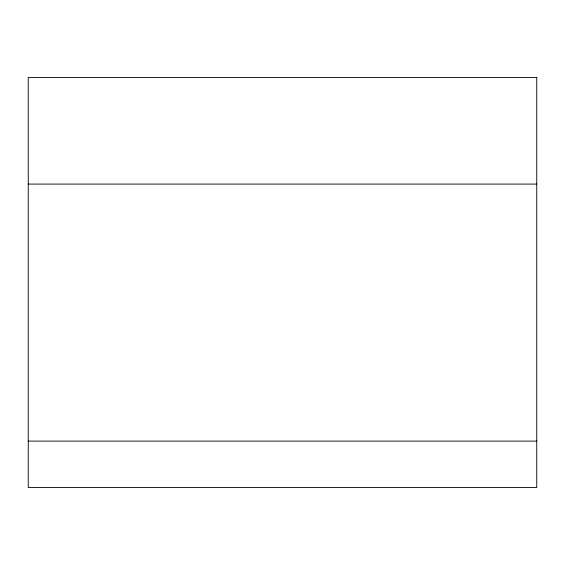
<?xml version="1.0" encoding="UTF-8"?>
<svg xmlns="http://www.w3.org/2000/svg" width="565" height="565" viewBox="0 0 565 565"><rect width="100%" height="100%" fill="white"/><g stroke="black" fill="none" stroke-linecap="round" stroke-linejoin="round"><path stroke-width="0.85" d="M28.25 184.084L536.75 184.084M28.25 441.11L536.75 441.11M536.75 77.462L28.25 77.462L28.25 487.539L536.75 487.539L536.75 77.462"/></g></svg>
